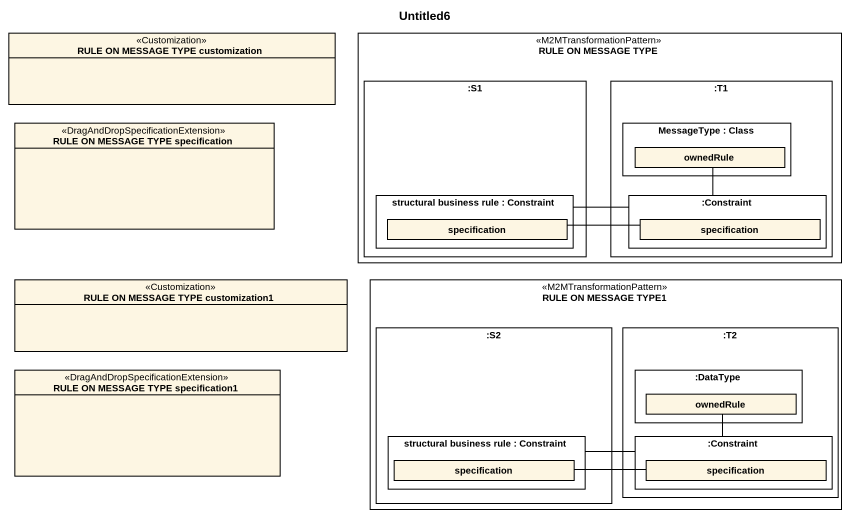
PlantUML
@startuml
title Untitled6
allowmixing
hide circle
hide empty members
class "RULE ON MESSAGE TYPE customization" as RULE_ON_MESSAGE_TYPE <<Customization>>
rectangle "RULE ON MESSAGE TYPE" as RULE_ON_MESSAGE_TYPE_2 <<M2MTransformationPattern>> {
  rectangle ":S1" as S1 {
    rectangle "structural business rule : Constraint" as structural_business_rule {
      rectangle specification
    }
  }
  rectangle ":T1" as T1 {
    rectangle "MessageType : Class" as MessageType {
      rectangle ownedRule
    }
    rectangle ":Constraint" as Constraint {
      rectangle "specification" as specification_2
    }
  }
}
class "RULE ON MESSAGE TYPE specification" as RULE_ON_MESSAGE_TYPE_3 <<DragAndDropSpecificationExtension>>
class "RULE ON MESSAGE TYPE customization1" as RULE_ON_MESSAGE_TYPE_4 <<Customization>>
rectangle "RULE ON MESSAGE TYPE1" as RULE_ON_MESSAGE_TYPE1 <<M2MTransformationPattern>> {
  rectangle ":S2" as S2 {
    rectangle "structural business rule : Constraint" as structural_business_rule_2 {
      rectangle "specification" as specification_3
    }
  }
  rectangle ":T2" as T2 {
    rectangle ":DataType" as DataType {
      rectangle "ownedRule" as ownedRule_2
    }
    rectangle ":Constraint" as Constraint_2 {
      rectangle "specification" as specification_4
    }
  }
}
class "RULE ON MESSAGE TYPE specification1" as RULE_ON_MESSAGE_TYPE_5 <<DragAndDropSpecificationExtension>>
ownedRule -- Constraint
structural_business_rule -right- Constraint
specification -right- specification_2
ownedRule_2 -- Constraint_2
structural_business_rule_2 -right- Constraint_2
specification_3 -right- specification_4
@enduml
